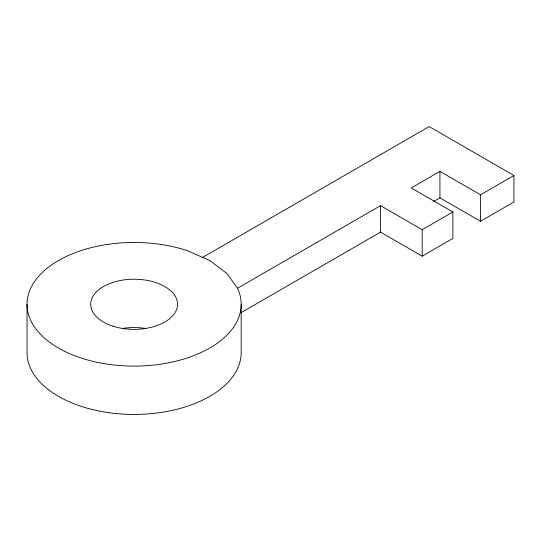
<?xml version="1.0" encoding="UTF-8"?>
<svg xmlns="http://www.w3.org/2000/svg" width="541" height="541" viewBox="0 0 541 541"><rect width="100%" height="100%" fill="white"/><g stroke="black" fill="none" stroke-linecap="round" stroke-linejoin="round"><path stroke-width="0.81" d="M202.402 257.516L429.202 126.574L513.95 175.5L513.95 201.969L480.516 221.276L439.928 197.844L433.476 201.563M237.54 288.218L380.546 205.654L422.19 229.695L452.891 211.971L452.891 238.439L422.19 256.163L380.546 232.123L241.191 312.583M513.95 175.5L480.516 194.807L439.928 171.375L411.255 187.93L452.891 211.971M480.516 194.807L480.516 221.276M439.928 171.375L439.928 197.844M422.19 229.695L422.19 256.163M380.546 205.654L380.546 232.123M241.178 304.292L241.178 352.617A107.064 61.809 0 0 1 134.114 414.426A107.064 61.809 0 0 1 27.05 352.617L27.05 304.292M122.875 328.401A43.422 25.069 0 0 1 145.353 328.401M209.82 260.586L187.646 250.76A107.064 61.809 0 0 0 30.695 288.292A107.064 61.809 0 0 0 134.114 366.108A107.064 61.809 0 0 0 237.526 288.292L226.835 273.388L209.82 260.586M112.406 326A43.422 25.069 0 0 0 177.536 304.292A43.422 25.069 0 0 0 112.406 282.585A43.422 25.069 0 0 0 112.406 326"/></g></svg>
